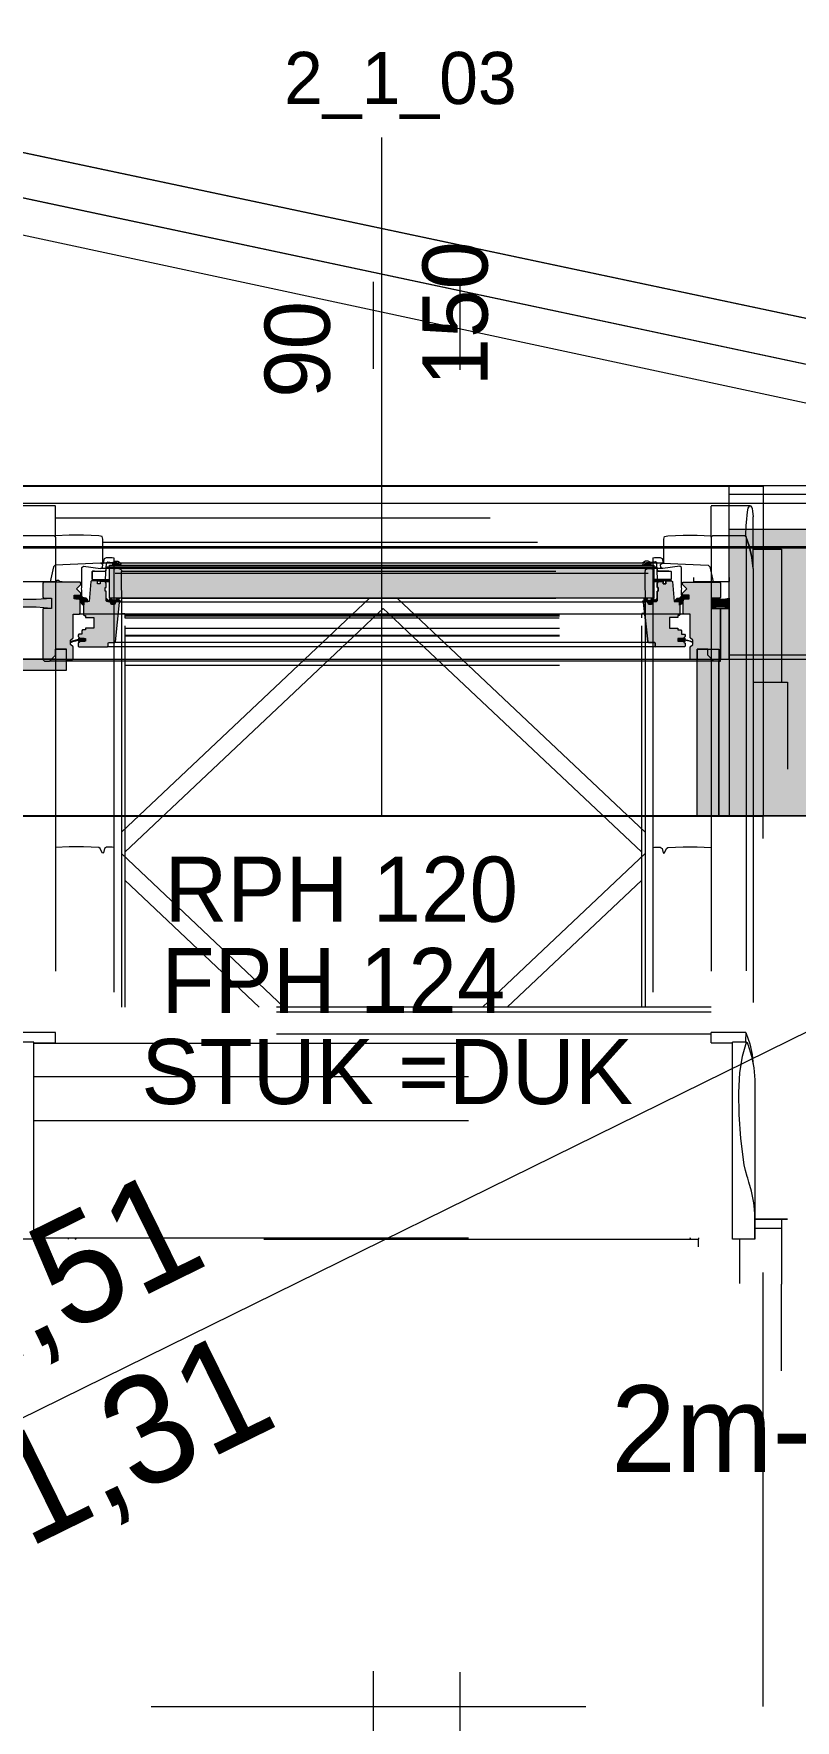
# Model space of a CAD drawing. Header units: metres. Extents: x -3 to 171, y -23 to 41.
# Drawn here: x 17.095 to 17.971, y -1.352 to 0.591 of the extents above; entities that cross this region are included whole.
import ezdxf

# ---------------------------------------------------------------- set-up
doc = ezdxf.new("R2010")
doc.units = ezdxf.units.M
doc.header["$MEASUREMENT"] = 0
for name, pattern in [('Achse', [0.004, 0.002, -0.001, 0, -0.001]), ('Baufluchtlinie', [0.013, 0.008, -0.005]), ('Schnittlinie', [0.006, 0.003, -0.0015, 0, -0.0015]), ('UNSICHTBAR', [0.4, 0, -0.4]), ('Untersicht', [0.001, 0.0005, -0.0005])]:
    doc.linetypes.add(name, pattern=pattern)
for name, color, linetype in [('4._1.DG PP STG1_1_000 Achsraster', 7, 'Continuous'), ('4._1.DG PP STG1_1_110 Wand Aussen', 7, 'Continuous'), ('4._1.DG PP STG1_1_165 Fassadengestaltung Bänder', 7, 'Continuous'), ('4._1.DG PP STG1_1_210 Decke', 7, 'Continuous'), ('4._1.DG PP STG1_1_220 Bodenaufbau', 7, 'Continuous'), ('4._1.DG PP STG1_1_310 Dachkonstruktion massiv', 7, 'Continuous'), ('4._1.DG PP STG1_1_325 Dachfenster', 7, 'Continuous'), ('4._1.DG PP STG1_1_851 Marker Schnitt', 7, 'Continuous'), ('4._1.DG PP STG1_1_870 Dokumentation allgemein', 7, 'Continuous'), ('4._1.DG PP STG1_1_950 Polierplan Bemaßung', 7, 'Continuous'), ('4._1.DG PP STG1_1_Neubau_840 Baulinien', 7, 'Continuous')]:
    doc.layers.add(name, color=color, linetype=linetype)
doc.styles.add('ERSTELLTER_STIL_2', font='')
doc.styles.get('ERSTELLTER_STIL_2').set_extended_font_data('Eurostile')
doc.linetypes.add('Grenze Grundstück', pattern='A,0,[1,415_260415_PP_VA_1_7 1 DG1.Shx,S=0.00031746,R=0,X=0,Y=0],-0.04,0', length=0.04)

msp = doc.modelspace()

# ---------------------------------------------------------------- hatches: boundary and pattern name
at = {"layer": '4._1.DG PP STG1_1_110 Wand Aussen', "linetype": 'Continuous', "lineweight": 13, "true_color": 0xff6400}
for points in [[(18.8601, 0.02), (17.9339, 0.02), (17.9339, 0), (18.86, 0)], [(18.86, 0), (17.9339, 0), (17.9339, -0.125), (18.8255, -0.125), (18.8598, -0.0832)]]:
    msp.add_hatch(color=30, dxfattribs=at).paths.add_polyline_path(points)
at = {"layer": '4._1.DG PP STG1_1_110 Wand Aussen', "linetype": 'Continuous', "lineweight": 0, "true_color": 0x373737}
msp.add_hatch(color=250, dxfattribs=at).paths.add_polyline_path([(17.9339, -0.13), (18.8214, -0.13), (18.8255, -0.125), (17.9339, -0.125)])
at = {"layer": '4._1.DG PP STG1_1_110 Wand Aussen', "linetype": 'Continuous', "lineweight": 13, "true_color": 0x3f7f02}
msp.add_hatch(color=76, dxfattribs=at).paths.add_polyline_path([(18.6746, -0.13), (17.9339, -0.13), (17.9339, -0.31), (18.674, -0.31)])
at = {"layer": '4._1.DG PP STG1_1_325 Dachfenster', "linetype": 'Continuous', "lineweight": 13, "true_color": 0xff6400}
for points in [[(17.895, 0.02), (17.895, 0), (17.9339, 0), (17.9339, 0.02)], [(17.895, 0), (17.895, -0.125), (17.9339, -0.125), (17.9339, 0)]]:
    msp.add_hatch(color=30, dxfattribs=at).paths.add_polyline_path(points)
at = {"layer": '4._1.DG PP STG1_1_325 Dachfenster', "linetype": 'Continuous', "lineweight": 0, "true_color": 0xfed4e5}
for points in [[(17.1906, -0.0193), (17.1897, -0.0182), (17.188, -0.0177), (17.1862, -0.0182), (17.1853, -0.0193), (17.1852, -0.0212), (17.1908, -0.0212)], [(17.7994, -0.0193), (17.7992, -0.0212), (17.8048, -0.0212), (17.8047, -0.0193), (17.8038, -0.0182), (17.802, -0.0177), (17.8003, -0.0182)], [(17.1569, -0.0631), (17.1564, -0.0609), (17.1549, -0.0593), (17.1528, -0.0587), (17.1511, -0.0584), (17.1505, -0.0579), (17.1505, -0.0568), (17.1422, -0.0568), (17.1417, -0.0576), (17.1432, -0.0602), (17.1472, -0.0602), (17.1481, -0.0611), (17.1481, -0.0618), (17.1488, -0.0643), (17.1502, -0.0663), (17.1521, -0.0673), (17.1523, -0.0639), (17.1532, -0.0631)], [(17.8331, -0.0631), (17.8368, -0.0631), (17.8377, -0.0639), (17.8379, -0.0673), (17.8398, -0.0663), (17.8412, -0.0643), (17.8419, -0.0618), (17.8419, -0.0611), (17.8428, -0.0602), (17.8468, -0.0602), (17.8483, -0.0576), (17.8478, -0.0568), (17.8395, -0.0568), (17.8395, -0.0579), (17.8389, -0.0584), (17.8372, -0.0587), (17.8351, -0.0593), (17.8336, -0.0609)], [(17.115, -0.0711), (17.115, -0.0591), (17.0975, -0.0604), (17.08, -0.0604), (17.08, -0.0698), (17.0975, -0.0698)], [(17.1788, -0.0601), (17.1783, -0.0602), (17.18, -0.0629), (17.1831, -0.0631), (17.1831, -0.0641), (17.1843, -0.0661), (17.1874, -0.0661), (17.1886, -0.0641), (17.1886, -0.0631), (17.1923, -0.0631), (17.194, -0.0634), (17.1943, -0.0624), (17.193, -0.0621), (17.1928, -0.0612), (17.1931, -0.0605), (17.1932, -0.0597), (17.1931, -0.0592), (17.1897, -0.0591), (17.1895, -0.06), (17.1896, -0.0605), (17.1898, -0.061), (17.1854, -0.0614), (17.1842, -0.0591), (17.1836, -0.0609), (17.1824, -0.0591), (17.1809, -0.062), (17.1804, -0.062)], [(17.8112, -0.0601), (17.8096, -0.062), (17.8076, -0.0591), (17.8068, -0.0609), (17.8058, -0.0591), (17.8049, -0.0613), (17.8004, -0.0614), (17.8004, -0.0605), (17.8005, -0.06), (17.8005, -0.0592), (17.797, -0.0591), (17.7968, -0.0597), (17.7969, -0.0605), (17.7972, -0.0612), (17.7972, -0.062), (17.7958, -0.0623), (17.7957, -0.063), (17.796, -0.0634), (17.7977, -0.0631), (17.8014, -0.0631), (17.8014, -0.0641), (17.8026, -0.0661), (17.8057, -0.0661), (17.8069, -0.0641), (17.8069, -0.0631), (17.8097, -0.0631), (17.8117, -0.0604)], [(17.895, -0.0711), (17.895, -0.0591), (17.8883, -0.0604), (17.8817, -0.0604), (17.875, -0.0591), (17.875, -0.0711), (17.8817, -0.0698), (17.8883, -0.0698)], [(17.1472, -0.1089), (17.1535, -0.1089), (17.1539, -0.1081), (17.1526, -0.1057), (17.1472, -0.1057), (17.1472, -0.1051), (17.1461, -0.1053), (17.1461, -0.1069), (17.1431, -0.1075), (17.1394, -0.1087), (17.1373, -0.11), (17.1373, -0.1105), (17.1396, -0.1093), (17.1432, -0.1082), (17.1461, -0.1077), (17.1461, -0.1093), (17.1472, -0.1095)], [(17.8428, -0.1089), (17.8428, -0.1095), (17.8439, -0.1093), (17.8439, -0.1077), (17.8468, -0.1082), (17.8504, -0.1093), (17.8524, -0.1104), (17.8529, -0.1103), (17.8506, -0.1087), (17.8469, -0.1075), (17.8439, -0.1069), (17.8439, -0.1053), (17.8428, -0.1051), (17.8428, -0.1057), (17.8374, -0.1057), (17.8361, -0.1081), (17.8365, -0.1089)]]:
    msp.add_hatch(color=254, dxfattribs=at).paths.add_polyline_path(points)
at = {"layer": '4._1.DG PP STG1_1_325 Dachfenster', "linetype": 'Continuous', "lineweight": 13}
msp.add_hatch(color=4, dxfattribs=at).paths.add_polyline_path([(17.8083, -0.0592), (17.8083, -0.0212), (17.1817, -0.0212), (17.1817, -0.0592)])
at = {"layer": '4._1.DG PP STG1_1_325 Dachfenster', "linetype": 'Continuous', "lineweight": 0, "true_color": 0xe7d9c5}
for points in [[(17.105, -0.0582), (17.1059, -0.0591), (17.115, -0.0591), (17.115, -0.0711), (17.1059, -0.0711), (17.105, -0.072), (17.105, -0.13), (17.107, -0.132), (17.1126, -0.132), (17.1196, -0.125), (17.1196, -0.118), (17.1321, -0.118), (17.1321, -0.13), (17.1392, -0.13), (17.1401, -0.1291), (17.1401, -0.1153), (17.1371, -0.1127), (17.1371, -0.1075), (17.1401, -0.1049), (17.1401, -0.0776), (17.1472, -0.0776), (17.1481, -0.0767), (17.1481, -0.0611), (17.1472, -0.0602), (17.1411, -0.0602), (17.1411, -0.0559), (17.1479, -0.0559), (17.1488, -0.055), (17.1488, -0.0534), (17.1439, -0.0485), (17.1488, -0.0436), (17.1488, -0.0419), (17.1479, -0.041), (17.1059, -0.041), (17.105, -0.0419)], [(17.1459, -0.1111), (17.1457, -0.1116), (17.1457, -0.1144), (17.1466, -0.1153), (17.1792, -0.1153), (17.1801, -0.1144), (17.1801, -0.1109), (17.1807, -0.1103), (17.1879, -0.1103), (17.1888, -0.1095), (17.1935, -0.0644), (17.1923, -0.0631), (17.1886, -0.0631), (17.1886, -0.0641), (17.1874, -0.0661), (17.1843, -0.0661), (17.1831, -0.0641), (17.1831, -0.0631), (17.1787, -0.0631), (17.1778, -0.0622), (17.1778, -0.0511), (17.1768, -0.0511), (17.1768, -0.0471), (17.1778, -0.0471), (17.1778, -0.0421), (17.1768, -0.0401), (17.1711, -0.0401), (17.1711, -0.0426), (17.1681, -0.0426), (17.1681, -0.0391), (17.1613, -0.0391), (17.1605, -0.0399), (17.1584, -0.0631), (17.1532, -0.0631), (17.1523, -0.0639), (17.1518, -0.0708), (17.1518, -0.0785), (17.1527, -0.0794), (17.1543, -0.0794), (17.1543, -0.0815), (17.1637, -0.0815), (17.1637, -0.0938), (17.1543, -0.0938), (17.1543, -0.0959), (17.1507, -0.0959), (17.1498, -0.0967), (17.1498, -0.1009), (17.1466, -0.1009), (17.1457, -0.1018), (17.1457, -0.1033), (17.1472, -0.1048), (17.1472, -0.1057), (17.1543, -0.1057), (17.1543, -0.1089), (17.1472, -0.1089), (17.1472, -0.1098)], [(17.8441, -0.1111), (17.8428, -0.1098), (17.8428, -0.1089), (17.8357, -0.1089), (17.8357, -0.1057), (17.8428, -0.1057), (17.8428, -0.1048), (17.8443, -0.1033), (17.8443, -0.1018), (17.8434, -0.1009), (17.8402, -0.1009), (17.8402, -0.0967), (17.8393, -0.0959), (17.8357, -0.0959), (17.8357, -0.0938), (17.8263, -0.0938), (17.8263, -0.0815), (17.8357, -0.0815), (17.8357, -0.0794), (17.8373, -0.0794), (17.8382, -0.0785), (17.8382, -0.0708), (17.8377, -0.0639), (17.8368, -0.0631), (17.8316, -0.0631), (17.8295, -0.0399), (17.8287, -0.0391), (17.8219, -0.0391), (17.8219, -0.0426), (17.8189, -0.0426), (17.8189, -0.0401), (17.8132, -0.0401), (17.8122, -0.0421), (17.8122, -0.0471), (17.8132, -0.0471), (17.8132, -0.0511), (17.8122, -0.0511), (17.8122, -0.0622), (17.8113, -0.0631), (17.8069, -0.0631), (17.8069, -0.0641), (17.8057, -0.0661), (17.8026, -0.0661), (17.8014, -0.0641), (17.8014, -0.0631), (17.7977, -0.0631), (17.7965, -0.0644), (17.8012, -0.1095), (17.8021, -0.1103), (17.8093, -0.1103), (17.8099, -0.1109), (17.8099, -0.1144), (17.8108, -0.1153), (17.8434, -0.1153), (17.8443, -0.1144), (17.8443, -0.1116)], [(17.885, -0.0582), (17.885, -0.0419), (17.8841, -0.041), (17.8421, -0.041), (17.8412, -0.0419), (17.8412, -0.0436), (17.8461, -0.0485), (17.8412, -0.0534), (17.8412, -0.055), (17.8421, -0.0559), (17.8489, -0.0559), (17.8489, -0.0602), (17.8428, -0.0602), (17.8419, -0.0611), (17.8419, -0.0767), (17.8428, -0.0776), (17.8499, -0.0776), (17.8499, -0.1049), (17.8529, -0.1075), (17.8529, -0.1127), (17.8499, -0.1153), (17.8499, -0.1291), (17.8508, -0.13), (17.8579, -0.13), (17.8579, -0.118), (17.8704, -0.118), (17.8704, -0.125), (17.8774, -0.132), (17.883, -0.132), (17.885, -0.13), (17.885, -0.072), (17.8841, -0.0711), (17.875, -0.0711), (17.875, -0.0591), (17.8841, -0.0591)]]:
    msp.add_hatch(color=254, dxfattribs=at).paths.add_polyline_path(points)
at = {"layer": '4._1.DG PP STG1_1_325 Dachfenster', "linetype": 'Continuous', "lineweight": 13, "true_color": 0xffaa00}
msp.add_hatch(color=40, dxfattribs=at).paths.add_polyline_path([(17.8829, -0.132), (17.8829, -0.23), (17.8829, -0.31), (17.895, -0.31), (17.895, -0.0711), (17.885, -0.0711), (17.885, -0.132)])
at = {"layer": '4._1.DG PP STG1_1_325 Dachfenster', "linetype": 'Continuous', "lineweight": 0, "true_color": 0xfde9f1}
for points in [[(17.0277, -0.1179), (17.0277, -0.142), (17.1323, -0.142), (17.1323, -0.1179), (17.1198, -0.1179), (17.1198, -0.1295), (17.0402, -0.1295), (17.0402, -0.1179)], [(17.8579, -0.118), (17.8579, -0.23), (17.8579, -0.31), (17.8829, -0.31), (17.8829, -0.23), (17.8829, -0.118)]]:
    msp.add_hatch(color=7, dxfattribs=at).paths.add_polyline_path(points)
at = {"layer": '4._1.DG PP STG1_1_325 Dachfenster', "linetype": 'Continuous', "lineweight": 0, "true_color": 0x373737}
msp.add_hatch(color=250, dxfattribs=at).paths.add_polyline_path([(17.895, -0.125), (17.895, -0.13), (17.9339, -0.13), (17.9339, -0.125)])
at = {"layer": '4._1.DG PP STG1_1_325 Dachfenster', "linetype": 'Continuous', "lineweight": 13, "true_color": 0x3f7f02}
msp.add_hatch(color=76, dxfattribs=at).paths.add_polyline_path([(17.9339, -0.13), (17.895, -0.13), (17.895, -0.31), (17.9339, -0.31)])

# ---------------------------------------------------------------- linework, layer by layer
at = {"layer": '4._1.DG PP STG1_1_000 Achsraster', "color": 5, "linetype": 'Achse', "lineweight": 0, "ltscale": 1000}
msp.add_line((-1.5, 0), (21, 0), dxfattribs=at)
at = {"layer": '4._1.DG PP STG1_1_110 Wand Aussen', "color": 7, "linetype": 'Continuous', "lineweight": 25, "ltscale": 1000}
for p, q in [((16.2299, 0.07), (17.9339, 0.07)), ((16.2299, -0.31), (17.9339, -0.31))]:
    msp.add_line(p, q, dxfattribs=at)
at = {"layer": '4._1.DG PP STG1_1_110 Wand Aussen', "color": 7, "linetype": 'Continuous', "lineweight": 13, "ltscale": 1000}
for p, q in [((17.9339, 0.07), (17.9339, 0.06)), ((17.9339, 0.07), (17.9339, 0.06)), ((18.8602, 0.06), (17.9339, 0.06)), ((17.9339, 0.06), (17.9339, 0.02)), ((17.9339, 0.06), (17.9339, 0.02)), ((18.8601, 0.02), (17.9339, 0.02)), ((17.9339, 0.02), (17.9339, 0)), ((17.9339, 0.02), (17.9339, 0)), ((17.9339, 0), (17.9339, -0.125)), ((17.9339, 0), (17.9339, -0.125)), ((18.8255, -0.125), (17.9339, -0.125)), ((17.9339, -0.125), (17.9339, -0.13)), ((17.9339, -0.125), (17.9339, -0.13))]:
    msp.add_line(p, q, dxfattribs=at)
at = {"layer": '4._1.DG PP STG1_1_110 Wand Aussen', "color": 1, "linetype": 'Baufluchtlinie', "lineweight": 0, "ltscale": 1000}
msp.add_line((18.86, 0), (17.9339, 0), dxfattribs=at)
at = {"layer": '4._1.DG PP STG1_1_110 Wand Aussen', "color": 7, "linetype": 'Continuous', "lineweight": 18, "ltscale": 1000}
for p, q in [((18.6746, -0.13), (17.9339, -0.13)), ((17.9339, -0.13), (17.9339, -0.31)), ((17.9339, -0.13), (17.9339, -0.31))]:
    msp.add_line(p, q, dxfattribs=at)
at = {"layer": '4._1.DG PP STG1_1_110 Wand Aussen', "color": 7, "linetype": 'Continuous', "lineweight": 13, "ltscale": 1000, "flags": 128}
msp.add_lwpolyline([(18.8603, 0.07), (17.9339, 0.07)], dxfattribs=at)
at = {"layer": '4._1.DG PP STG1_1_110 Wand Aussen', "color": 7, "linetype": 'Continuous', "lineweight": 18, "ltscale": 1000, "flags": 128}
msp.add_lwpolyline([(17.9339, -0.31), (18.674, -0.31)], dxfattribs=at)
at = {"layer": '4._1.DG PP STG1_1_165 Fassadengestaltung Bänder', "color": 7, "linetype": 'Continuous', "lineweight": 13, "ltscale": 1000, "flags": 128}
for points in [[(0, 0), (0, 0.0617), (3.72, 0.85), (5.89, 0.85), (13.09, 0.85), (15.2152, 0.85), (18.985, 0.0511), (18.985, 0), (18.935, 0), (18.935, 0.0074), (15.21, 0.8), (3.72, 0.8)], [(15.98, 0.6362), (15.98, 0), (18.935, 0), (18.935, 0.0074)], [(16.03, 0.05), (18.5194, 0.05), (16.03, 0.5846)]]:
    msp.add_lwpolyline(points, close=True, dxfattribs=at)
at = {"layer": '4._1.DG PP STG1_1_165 Fassadengestaltung Bänder', "color": 7, "linetype": 'Continuous', "lineweight": 18, "ltscale": 1000, "flags": 128}
for points in [[(14.17, 0.85), (15.2152, 0.85), (18.985, 0.0511)], [(18.5194, 0.05), (16.03, 0.5846)], [(16.03, 0.05), (18.5194, 0.05)], [(18.985, 0), (15.98, 0)]]:
    msp.add_lwpolyline(points, dxfattribs=at)
at = {"layer": '4._1.DG PP STG1_1_210 Decke', "color": 255, "linetype": 'Continuous', "lineweight": 13, "ltscale": 1000, "flags": 128}
msp.add_lwpolyline([(3.625, -0.13), (0.1305, -0.13), (0.1845, -14.87), (5.505, -14.87), (5.505, -15.84), (13.475, -15.84), (13.475, -14.87), (18.8055, -14.87), (18.8546, -0.13), (15.325, -0.13), (15.325, -0.53), (12.525, -0.53), (12.525, -0.13), (6.455, -0.13), (6.455, -0.53), (3.625, -0.53)], close=True, dxfattribs=at)
at = {"layer": '4._1.DG PP STG1_1_220 Bodenaufbau', "color": 7, "linetype": 'Continuous', "lineweight": 13, "ltscale": 1000, "true_color": 0xf4f4f4, "flags": 128}
msp.add_lwpolyline([(0.3111, -0.31), (0.3639, -14.69), (18.6261, -14.69), (18.674, -0.31), (15.505, -0.31), (15.505, -0.71), (12.345, -0.71), (12.345, -0.31), (6.635, -0.31), (6.635, -0.71), (3.445, -0.71), (3.445, -0.31)], close=True, dxfattribs=at)
at = {"layer": '4._1.DG PP STG1_1_310 Dachkonstruktion massiv', "color": 8, "linetype": 'Untersicht', "lineweight": 13, "ltscale": 1000}
for p, q in [((17.9339, -1.3359), (17.9339, -0.31)), ((18.6719, -0.9478), (17.9339, -0.9478)), ((16.2299, -1.3359), (17.9339, -1.3359))]:
    msp.add_line(p, q, dxfattribs=at)
at = {"layer": '4._1.DG PP STG1_1_310 Dachkonstruktion massiv', "color": 8, "linetype": 'Continuous', "lineweight": 13, "ltscale": 1000, "flags": 128}
msp.add_lwpolyline([(16.265, -0.31), (17.895, -0.31)], dxfattribs=at)
at = {"layer": '4._1.DG PP STG1_1_325 Dachfenster', "color": 7, "linetype": 'Continuous', "lineweight": 13, "ltscale": 1000}
for p, q in [((17.495, 0.4713), (17.495, -0.31)), ((17.9339, 0.06), (17.895, 0.06)), ((17.9339, 0.02), (17.895, 0.02)), ((17.1716, -0.019), (17.1194, -0.0213)), ((17.174, -0.0203), (17.1716, -0.019)), ((17.1774, -0.0373), (17.1782, -0.0187)), ((17.1782, -0.0187), (17.1798, -0.0175)), ((17.1798, -0.0175), (17.1847, -0.0183)), ((17.1847, -0.0183), (17.1851, -0.0183)), ((17.1851, -0.0183), (17.1884, -0.0167)), ((17.1884, -0.0167), (17.1915, -0.0168)), ((17.1926, -0.0206), (17.1908, -0.0194)), ((17.1915, -0.0168), (17.1943, -0.0184)), ((17.1943, -0.0184), (17.1948, -0.0196)), ((17.7957, -0.0184), (17.7952, -0.0196)), ((17.7985, -0.0168), (17.7957, -0.0184)), ((17.7974, -0.0206), (17.7992, -0.0194)), ((17.8016, -0.0167), (17.7985, -0.0168)), ((17.8049, -0.0183), (17.8016, -0.0167)), ((17.8053, -0.0183), (17.8049, -0.0183)), ((17.8102, -0.0175), (17.8053, -0.0183)), ((17.8118, -0.0187), (17.8102, -0.0175)), ((17.8126, -0.0373), (17.8118, -0.0187)), ((17.816, -0.0203), (17.8184, -0.019)), ((17.8184, -0.019), (17.8706, -0.0213)), ((17.1173, -0.0231), (17.1135, -0.0403)), ((17.1194, -0.0213), (17.1173, -0.0231)), ((17.1498, -0.0241), (17.1519, -0.0224)), ((17.1498, -0.0468), (17.1498, -0.0241)), ((17.1519, -0.0224), (17.1713, -0.0251)), ((17.1621, -0.0283), (17.1617, -0.0287)), ((17.1617, -0.0287), (17.1617, -0.0373)), ((17.1617, -0.0373), (17.1623, -0.0379)), ((17.1645, -0.0283), (17.1621, -0.0283)), ((17.1623, -0.0379), (17.1767, -0.0379)), ((17.1713, -0.0251), (17.1738, -0.024)), ((17.1738, -0.024), (17.174, -0.0203)), ((17.1767, -0.0379), (17.1774, -0.0373)), ((17.194, -0.0207), (17.1926, -0.0206)), ((17.1948, -0.0196), (17.194, -0.0207)), ((17.7952, -0.0196), (17.796, -0.0207)), ((17.796, -0.0207), (17.7974, -0.0206)), ((17.8133, -0.0379), (17.8126, -0.0373)), ((17.8277, -0.0379), (17.8133, -0.0379)), ((17.8162, -0.024), (17.816, -0.0203)), ((17.8187, -0.0251), (17.8162, -0.024)), ((17.8381, -0.0224), (17.8187, -0.0251)), ((17.8255, -0.0283), (17.8279, -0.0283)), ((17.8283, -0.0373), (17.8277, -0.0379)), ((17.8279, -0.0283), (17.8283, -0.0287)), ((17.8283, -0.0287), (17.8283, -0.0373)), ((17.8402, -0.0241), (17.8381, -0.0224)), ((17.8402, -0.0468), (17.8402, -0.0241)), ((17.8543, -0.0399), (17.8543, -0.0354)), ((17.8706, -0.0213), (17.8727, -0.0231)), ((17.8727, -0.0231), (17.8765, -0.0403)), ((17.895, -0.0354), (17.895, -0.0399)), ((17.1197, -0.0403), (17.0818, -0.0403)), ((17.1213, -0.0389), (17.1197, -0.0403)), ((17.1235, -0.0389), (17.1213, -0.0389)), ((17.1251, -0.0403), (17.1235, -0.0389)), ((17.1275, -0.0403), (17.1251, -0.0403)), ((17.1438, -0.0568), (17.1486, -0.0568)), ((17.1486, -0.0568), (17.1498, -0.0557)), ((17.1495, -0.0485), (17.1498, -0.0468)), ((17.1498, -0.0502), (17.1495, -0.0485)), ((17.1498, -0.0557), (17.1498, -0.0502)), ((17.8405, -0.0485), (17.8402, -0.0468)), ((17.8402, -0.0502), (17.8405, -0.0485)), ((17.8402, -0.0557), (17.8402, -0.0502)), ((17.8414, -0.0568), (17.8402, -0.0557)), ((17.8462, -0.0568), (17.8414, -0.0568)), ((17.8548, -0.0403), (17.8543, -0.0399)), ((17.8946, -0.0403), (17.8548, -0.0403)), ((17.895, -0.0399), (17.8946, -0.0403)), ((17.9339, -0.125), (17.895, -0.125))]:
    msp.add_line(p, q, dxfattribs=at)
at = {"layer": '4._1.DG PP STG1_1_325 Dachfenster', "color": 7, "linetype": 'Continuous', "lineweight": 18, "ltscale": 1000}
for p, q in [((17.895, -0.13), (17.895, 0.07)), ((17.8184, -0.019), (17.1716, -0.019)), ((17.1645, -0.0283), (17.1777, -0.0283)), ((17.8187, -0.0251), (17.1713, -0.0251)), ((17.1767, -0.0379), (17.1817, -0.0379)), ((17.1821, -0.023), (17.8079, -0.023)), ((17.8016, -0.0309), (17.1884, -0.0309)), ((17.8133, -0.0379), (17.8083, -0.0379)), ((17.8255, -0.0283), (17.8123, -0.0283)), ((17.1681, -0.0391), (17.1817, -0.0391)), ((17.1768, -0.0401), (17.1817, -0.0401)), ((17.8219, -0.0391), (17.8083, -0.0391)), ((17.8083, -0.0401), (17.8132, -0.0401)), ((17.08, -0.0604), (17.0975, -0.0604)), ((17.0975, -0.0698), (17.08, -0.0698)), ((17.0975, -0.0604), (17.115, -0.0591)), ((17.115, -0.0711), (17.0975, -0.0698)), ((17.115, -0.0591), (17.115, -0.0711)), ((17.8428, -0.0776), (17.1472, -0.0776)), ((17.194, -0.0634), (17.796, -0.0634)), ((17.8108, -0.1153), (17.1792, -0.1153)), ((17.8021, -0.1103), (17.1879, -0.1103)), ((17.8774, -0.132), (17.1126, -0.132)), ((17.8508, -0.13), (17.1392, -0.13)), ((17.9339, -0.13), (17.895, -0.13)), ((17.895, -0.13), (17.895, -0.31)), ((17.895, -0.31), (17.8579, -0.31))]:
    msp.add_line(p, q, dxfattribs=at)
at = {"layer": '4._1.DG PP STG1_1_325 Dachfenster', "color": 1, "linetype": 'Baufluchtlinie', "lineweight": 0, "ltscale": 1000}
msp.add_line((17.9339, 0), (17.895, 0), dxfattribs=at)
at = {"layer": '4._1.DG PP STG1_1_325 Dachfenster', "color": 7, "linetype": 'Continuous', "lineweight": 13, "ltscale": 1000, "flags": 128}
msp.add_lwpolyline([(17.9339, 0.07), (17.895, 0.07)], dxfattribs=at)
at = {"layer": '4._1.DG PP STG1_1_325 Dachfenster', "color": 253, "linetype": 'Untersicht', "lineweight": 13, "ltscale": 1000, "true_color": 0x9f9f9f, "flags": 128}
for points in [[(17.1197, 0.0472), (17.0742, 0.0472), (17.0441, 0.0472)], [(17.1197, 0.013), (17.1197, 0.0278), (17.1197, 0.0403), (17.1197, 0.0445), (17.1197, 0.0468)], [(17.9196, 0.0472), (17.8741, 0.0472)], [(17.8741, 0.013), (17.8741, 0.0278), (17.8741, 0.0403), (17.8741, 0.0445), (17.8741, 0.0468)], [(17.914, 0.013), (17.9146, 0.0246), (17.9147, 0.0278), (17.9159, 0.0403), (17.9168, 0.0445), (17.9183, 0.0468), (17.9196, 0.0472), (17.9209, 0.0453), (17.9213, 0.0442), (17.9218, 0.041), (17.9226, 0.0346)], [(17.1197, 0.0334), (17.8741, 0.0334)], [(17.9226, -0.0249), (17.9226, 0.0346)], [(17.118, 0.0125), (17.0812, 0.0125), (17.0458, 0.0125)], [(17.118, 0.0125), (17.1197, 0.0112)], [(17.1732, 0.0116), (17.1694, 0.0126), (17.1518, 0.0132), (17.1356, 0.0132), (17.1197, 0.0127)], [(17.1197, 0.0112), (17.1197, 0.0126)], [(17.1197, 0.0112), (17.1197, -0.5594)], [(17.1742, 0.0088), (17.1732, 0.0116)], [(17.1742, -0.0191), (17.1742, 0.0088)], [(17.1742, 0.0052), (17.8196, 0.0052)], [(17.8196, 0.0088), (17.8206, 0.0116)], [(17.8196, -0.0191), (17.8196, 0.0088)], [(17.8206, 0.0116), (17.8244, 0.0126), (17.842, 0.0132), (17.8582, 0.0132), (17.8741, 0.0127)], [(17.8741, 0.0112), (17.8741, 0.0126)], [(17.8758, 0.0125), (17.8741, 0.0112)], [(17.8741, 0.0112), (17.8741, -0.5594)], [(17.9126, 0.0125), (17.8758, 0.0125)], [(17.9144, 0.0115), (17.9126, 0.0125)], [(17.9226, -0.0249), (17.9213, -0.0126), (17.9186, -0.0004), (17.9146, 0.0115), (17.9141, 0.0126)], [(17.9144, 0.0115), (17.9144, -0.5602)], [(17.9224, -0.0249), (17.9211, -0.0126), (17.9184, -0.0004), (17.9144, 0.0115)], [(17.1733, -0.019), (17.174, -0.0191)], [(17.174, -0.0191), (17.1748, -0.0189)], [(17.1748, -0.0189), (17.1761, -0.0137)], [(17.1761, -0.0137), (17.1782, -0.0124)], [(17.1782, -0.0124), (17.1848, -0.0124), (17.1867, -0.0129)], [(17.1867, -0.0129), (17.1867, -0.3466), (17.1867, -0.5302)], [(17.8071, -0.0129), (17.809, -0.0124), (17.8156, -0.0124)], [(17.8071, -0.0129), (17.8071, -0.3466), (17.8071, -0.5302)], [(17.8156, -0.0124), (17.8177, -0.0137)], [(17.8177, -0.0137), (17.819, -0.0189)], [(17.819, -0.0189), (17.8198, -0.0191)], [(17.8198, -0.0191), (17.8205, -0.019)], [(17.9226, -0.003), (17.955, -0.003)], [(17.955, -0.003), (17.955, -0.1561)], [(17.1891, -0.0251), (17.1867, -0.0259)], [(17.1922, -0.0252), (17.1891, -0.0251)], [(17.195, -0.0263), (17.1922, -0.0252)], [(17.1955, -0.0271), (17.195, -0.0263)], [(17.1954, -0.0283), (17.7984, -0.0283)], [(17.1954, -0.0285), (17.1954, -0.0391), (17.1954, -0.0434), (17.1954, -0.0484), (17.1954, -0.0493), (17.1954, -0.0501)], [(17.1955, -0.0271), (17.1955, -0.0283)], [(17.7983, -0.0271), (17.7988, -0.0263)], [(17.7983, -0.0271), (17.7983, -0.0283)], [(17.7984, -0.0501), (17.7984, -0.0493), (17.7984, -0.0484), (17.7984, -0.0434), (17.7984, -0.0391), (17.7984, -0.0285)], [(17.7988, -0.0263), (17.8016, -0.0252)], [(17.8016, -0.0252), (17.8047, -0.0251)], [(17.8047, -0.0251), (17.8071, -0.0259)], [(17.9224, -0.0249), (17.9224, -0.5952)], [(17.1955, -0.0504), (17.1955, -0.5302)], [(17.7983, -0.0504), (17.7983, -0.5302)], [(17.1955, -0.059), (17.7983, -0.059)], [(17.481, -0.0591), (17.1955, -0.3288)], [(17.1955, -0.0591), (17.7983, -0.0591)], [(17.1955, -0.0768), (17.1994, -0.0768)], [(17.4969, -0.071), (17.4854, -0.0818), (17.4757, -0.091), (17.1994, -0.3519)], [(17.1996, -0.0771), (17.1996, -0.0818)], [(17.4969, -0.071), (17.5083, -0.0818), (17.518, -0.091), (17.7943, -0.3519)], [(17.5127, -0.0591), (17.7983, -0.3288)], [(17.7942, -0.0771), (17.7942, -0.0818)], [(17.7983, -0.0768), (17.7944, -0.0768)], [(17.1994, -0.0818), (17.7943, -0.0818)], [(17.1996, -0.0779), (17.7942, -0.0779)], [(17.1996, -0.0796), (17.7942, -0.0796)], [(17.1996, -0.0913), (17.1996, -0.5302)], [(17.1996, -0.0938), (17.7942, -0.0938)], [(17.7942, -0.0913), (17.7942, -0.5302)], [(17.1996, -0.1019), (17.7942, -0.1019)], [(17.1996, -0.1027), (17.7942, -0.1027)], [(17.1996, -0.1365), (17.7942, -0.1365)], [(17.1694, -0.3464), (17.1518, -0.3458), (17.1356, -0.3458), (17.1197, -0.3463)], [(17.1712, -0.3475), (17.1694, -0.3464)], [(17.1732, -0.3526), (17.1712, -0.3475)], [(17.1761, -0.3474), (17.1748, -0.3525)], [(17.1782, -0.3461), (17.1761, -0.3474)], [(17.1867, -0.3466), (17.1848, -0.3461), (17.1782, -0.3461)], [(17.8071, -0.3466), (17.809, -0.3461), (17.8156, -0.3461)], [(17.8156, -0.3461), (17.8177, -0.3474)], [(17.8177, -0.3474), (17.819, -0.3525)], [(17.8206, -0.3526), (17.8226, -0.3475)], [(17.8226, -0.3475), (17.8244, -0.3464)], [(17.8244, -0.3464), (17.842, -0.3458), (17.8582, -0.3458), (17.8741, -0.3463)], [(17.174, -0.3528), (17.1732, -0.3526)], [(17.1748, -0.3525), (17.174, -0.3528)], [(17.3826, -0.5302), (17.1955, -0.3535)], [(17.6111, -0.5302), (17.7983, -0.3535)], [(17.819, -0.3525), (17.8198, -0.3528)], [(17.8198, -0.3528), (17.8206, -0.3526)], [(17.3541, -0.5302), (17.1994, -0.3841)], [(17.6396, -0.5302), (17.7943, -0.3841)], [(17.8741, -0.5302), (17.1197, -0.5302)], [(17.8741, -0.5361), (17.1197, -0.5361)], [(17.1197, -0.5594), (17.0797, -0.5594), (17.0441, -0.5594)], [(17.1197, -0.5715), (17.1197, -0.5686), (17.1197, -0.5594)], [(17.8741, -0.5616), (17.1197, -0.5616)], [(17.8741, -0.5715), (17.8741, -0.5686), (17.8741, -0.5594)], [(17.914, -0.5594), (17.8741, -0.5594)], [(17.914, -0.5594), (17.9137, -0.5686), (17.9137, -0.5706)], [(17.9141, -0.5595), (17.9146, -0.5607), (17.9186, -0.5726), (17.9213, -0.5848), (17.9226, -0.597)], [(17.0949, -0.5706), (17.079, -0.5706), (17.0689, -0.5706)], [(17.0949, -0.7974), (17.0949, -0.79), (17.0949, -0.7813), (17.0949, -0.7709), (17.0949, -0.7591), (17.0949, -0.746), (17.0949, -0.7318), (17.0949, -0.7253), (17.0949, -0.7184), (17.0949, -0.7118), (17.0949, -0.6817), (17.0949, -0.6538), (17.0949, -0.6285), (17.0949, -0.606), (17.0949, -0.5866), (17.0949, -0.5706)], [(17.0949, -0.5715), (17.1197, -0.5715)], [(17.0949, -0.5718), (17.8989, -0.5718)], [(17.8741, -0.5715), (17.8989, -0.5715)], [(17.8989, -0.7974), (17.8989, -0.79), (17.8989, -0.7813), (17.8989, -0.7709), (17.8989, -0.7591), (17.8989, -0.746), (17.8989, -0.7318), (17.8989, -0.7253), (17.8989, -0.7184), (17.8989, -0.7118), (17.8989, -0.6817), (17.8989, -0.6538), (17.8989, -0.6285), (17.8989, -0.606), (17.8989, -0.5866), (17.8989, -0.5706)], [(17.9147, -0.5706), (17.8989, -0.5706)], [(17.9245, -0.7974), (17.9245, -0.79), (17.9245, -0.7813), (17.9245, -0.7709), (17.9245, -0.7678), (17.9235, -0.7591), (17.9232, -0.7556), (17.9212, -0.746), (17.9206, -0.7422), (17.9176, -0.7318), (17.9165, -0.7272), (17.9157, -0.7253), (17.9136, -0.7184), (17.9123, -0.7118), (17.9085, -0.6817), (17.9065, -0.6538), (17.906, -0.6285), (17.9073, -0.606), (17.9102, -0.5866), (17.9147, -0.5706)], [(17.9147, -0.5706), (17.9153, -0.5709)], [(17.9153, -0.5709), (17.9165, -0.5731), (17.9206, -0.5866), (17.9232, -0.6002), (17.9245, -0.6141), (17.9245, -0.6154)], [(17.0949, -0.61), (17.8989, -0.61)], [(17.9245, -0.6154), (17.9245, -0.6301)], [(17.9245, -0.6301), (17.9245, -0.7038)], [(17.0949, -0.6609), (17.8989, -0.6609)], [(17.9245, -0.7038), (17.9245, -0.7953)], [(17.0949, -0.7962), (17.8989, -0.7962)], [(17.1342, -0.7962), (17.1342, -0.7977)], [(17.1433, -0.7972), (17.1435, -0.7962)], [(17.8505, -0.7972), (17.8502, -0.7962)], [(17.8596, -0.7962), (17.8596, -0.7977)], [(17.955, -0.7852), (17.9245, -0.7852)], [(17.9245, -0.7953), (17.9245, -0.7974)], [(17.0949, -0.7974), (17.0692, -0.7974)], [(17.8596, -0.7979), (17.1342, -0.7979)], [(17.1425, -0.7977), (17.1433, -0.7972)], [(17.8505, -0.7972), (17.8513, -0.7977)], [(17.9245, -0.7974), (17.8989, -0.7974)]]:
    msp.add_lwpolyline(points, dxfattribs=at)
at = {"layer": '4._1.DG PP STG1_1_325 Dachfenster', "color": 7, "linetype": 'Continuous', "lineweight": 18, "ltscale": 1000, "flags": 128}
for points in [[(17.1906, -0.0193), (17.1897, -0.0182), (17.188, -0.0177), (17.1862, -0.0182), (17.1853, -0.0193), (17.1852, -0.0212), (17.1908, -0.0212)], [(17.7994, -0.0193), (17.8003, -0.0182), (17.802, -0.0177), (17.8038, -0.0182), (17.8047, -0.0193), (17.8048, -0.0212), (17.7992, -0.0212)], [(17.8283, -0.0287), (17.8283, -0.0373), (17.8277, -0.0379), (17.8277, -0.0391), (17.8219, -0.0391), (17.8219, -0.0426), (17.8189, -0.0426), (17.8189, -0.0401), (17.8132, -0.0401), (17.8122, -0.0421), (17.8122, -0.0471), (17.8132, -0.0471), (17.8132, -0.0511), (17.8122, -0.0511), (17.8122, -0.0622), (17.8113, -0.0631), (17.8069, -0.0631), (17.8069, -0.0641), (17.8057, -0.0661), (17.8026, -0.0661), (17.8014, -0.0641), (17.8014, -0.0631), (17.7977, -0.0631), (17.7965, -0.0644), (17.8012, -0.1095), (17.8021, -0.1103), (17.8093, -0.1103), (17.8099, -0.1109), (17.8099, -0.1144), (17.8108, -0.1153), (17.1792, -0.1153), (17.1801, -0.1144), (17.1801, -0.1109), (17.1807, -0.1103), (17.1879, -0.1103), (17.1888, -0.1095), (17.1935, -0.0644), (17.1923, -0.0631), (17.1886, -0.0631), (17.1886, -0.0641), (17.1874, -0.0661), (17.1843, -0.0661), (17.1831, -0.0641), (17.1831, -0.0631), (17.1787, -0.0631), (17.1778, -0.0622), (17.1778, -0.0511), (17.1768, -0.0511), (17.1768, -0.0471), (17.1778, -0.0471), (17.1778, -0.0421), (17.1768, -0.0401), (17.1711, -0.0401), (17.1711, -0.0426), (17.1681, -0.0426), (17.1681, -0.0391), (17.1623, -0.0391), (17.1623, -0.0379), (17.1617, -0.0373), (17.1617, -0.0287), (17.1621, -0.0283), (17.1777, -0.0283), (17.1778, -0.025), (17.1789, -0.023), (17.8111, -0.023), (17.8122, -0.025), (17.8123, -0.0283), (17.8255, -0.0283), (17.8279, -0.0283)], [(17.8083, -0.0592), (17.1817, -0.0592), (17.1817, -0.0212), (17.8083, -0.0212)], [(17.1569, -0.0631), (17.1564, -0.0609), (17.1549, -0.0593), (17.1528, -0.0587), (17.1511, -0.0584), (17.1505, -0.0579), (17.1505, -0.0568), (17.1422, -0.0568), (17.1417, -0.0576), (17.1432, -0.0602), (17.1472, -0.0602), (17.1481, -0.0611), (17.1481, -0.0618), (17.1488, -0.0643), (17.1502, -0.0663), (17.1521, -0.0673), (17.1523, -0.0639), (17.1532, -0.0631)], [(17.8331, -0.0631), (17.8336, -0.0609), (17.8351, -0.0593), (17.8372, -0.0587), (17.8389, -0.0584), (17.8395, -0.0579), (17.8395, -0.0568), (17.8478, -0.0568), (17.8483, -0.0576), (17.8468, -0.0602), (17.8428, -0.0602), (17.8419, -0.0611), (17.8419, -0.0618), (17.8412, -0.0643), (17.8398, -0.0663), (17.8379, -0.0673), (17.8377, -0.0639), (17.8368, -0.0631)], [(17.1788, -0.0601), (17.1783, -0.0602), (17.18, -0.0629), (17.1831, -0.0631), (17.1831, -0.0641), (17.1843, -0.0661), (17.1874, -0.0661), (17.1886, -0.0641), (17.1886, -0.0631), (17.1923, -0.0631), (17.194, -0.0634), (17.1943, -0.0624), (17.193, -0.0621), (17.1928, -0.0612), (17.1931, -0.0605), (17.1932, -0.0597), (17.1931, -0.0592), (17.1897, -0.0591), (17.1895, -0.06), (17.1896, -0.0605), (17.1898, -0.061), (17.1854, -0.0614), (17.1842, -0.0591), (17.1836, -0.0609), (17.1824, -0.0591), (17.1809, -0.062), (17.1804, -0.062)], [(17.8112, -0.0601), (17.8117, -0.0602), (17.81, -0.0629), (17.8069, -0.0631), (17.8069, -0.0641), (17.8057, -0.0661), (17.8026, -0.0661), (17.8014, -0.0641), (17.8014, -0.0631), (17.7977, -0.0631), (17.796, -0.0634), (17.7957, -0.063), (17.7957, -0.0624), (17.797, -0.0621), (17.7972, -0.0612), (17.7969, -0.0605), (17.7968, -0.0597), (17.7969, -0.0592), (17.8003, -0.0591), (17.8005, -0.06), (17.8004, -0.0605), (17.8002, -0.061), (17.8046, -0.0614), (17.8058, -0.0591), (17.8064, -0.0609), (17.8076, -0.0591), (17.8091, -0.062)], [(17.895, -0.0711), (17.8883, -0.0698), (17.8817, -0.0698), (17.875, -0.0711), (17.875, -0.0591), (17.8817, -0.0604), (17.8883, -0.0604), (17.895, -0.0591)], [(17.8829, -0.132), (17.885, -0.132), (17.885, -0.0711), (17.895, -0.0711), (17.895, -0.31), (17.8829, -0.31), (17.8829, -0.23)], [(17.1472, -0.1089), (17.1535, -0.1089), (17.1539, -0.1081), (17.1526, -0.1057), (17.1472, -0.1057), (17.1472, -0.1051), (17.1461, -0.1053), (17.1461, -0.1069), (17.1431, -0.1075), (17.1394, -0.1087), (17.1373, -0.11), (17.1373, -0.1105), (17.1396, -0.1093), (17.1432, -0.1082), (17.1461, -0.1077), (17.1461, -0.1093), (17.1472, -0.1095)], [(17.8428, -0.1089), (17.8365, -0.1089), (17.8361, -0.1081), (17.8374, -0.1057), (17.8428, -0.1057), (17.8428, -0.1051), (17.8439, -0.1053), (17.8439, -0.1069), (17.8469, -0.1075), (17.8506, -0.1087), (17.8527, -0.11), (17.8527, -0.1105), (17.8504, -0.1093), (17.8468, -0.1082), (17.8439, -0.1077), (17.8439, -0.1093), (17.8428, -0.1095)], [(17.0277, -0.1179), (17.0277, -0.142), (17.1323, -0.142), (17.1323, -0.1179), (17.1198, -0.1179), (17.1198, -0.1295), (17.0402, -0.1295), (17.0402, -0.1179)], [(17.8579, -0.118), (17.8829, -0.118), (17.8829, -0.23), (17.8829, -0.31), (17.8579, -0.31), (17.8579, -0.23)]]:
    msp.add_lwpolyline(points, close=True, dxfattribs=at)
at = {"layer": '4._1.DG PP STG1_1_325 Dachfenster', "color": 7, "linetype": 'Continuous', "lineweight": 13, "ltscale": 1000, "flags": 128}
for points in [[(17.105, -0.0582), (17.1059, -0.0591), (17.115, -0.0591), (17.115, -0.0711), (17.1059, -0.0711), (17.105, -0.072), (17.105, -0.13), (17.107, -0.132), (17.1126, -0.132), (17.1196, -0.125), (17.1196, -0.118), (17.1321, -0.118), (17.1321, -0.13), (17.1392, -0.13), (17.1401, -0.1291), (17.1401, -0.1153), (17.1371, -0.1127), (17.1371, -0.1075), (17.1401, -0.1049), (17.1401, -0.0776), (17.1472, -0.0776), (17.1481, -0.0767), (17.1481, -0.0611), (17.1472, -0.0602), (17.1411, -0.0602), (17.1411, -0.0559), (17.1479, -0.0559), (17.1488, -0.055), (17.1488, -0.0534), (17.1439, -0.0485), (17.1488, -0.0436), (17.1488, -0.0419), (17.1479, -0.041), (17.1059, -0.041), (17.105, -0.0419)], [(17.1459, -0.1111), (17.1457, -0.1116), (17.1457, -0.1144), (17.1466, -0.1153), (17.1792, -0.1153), (17.1801, -0.1144), (17.1801, -0.1109), (17.1807, -0.1103), (17.1879, -0.1103), (17.1888, -0.1095), (17.1935, -0.0644), (17.1923, -0.0631), (17.1886, -0.0631), (17.1886, -0.0641), (17.1874, -0.0661), (17.1843, -0.0661), (17.1831, -0.0641), (17.1831, -0.0631), (17.1787, -0.0631), (17.1778, -0.0622), (17.1778, -0.0511), (17.1768, -0.0511), (17.1768, -0.0471), (17.1778, -0.0471), (17.1778, -0.0421), (17.1768, -0.0401), (17.1711, -0.0401), (17.1711, -0.0426), (17.1681, -0.0426), (17.1681, -0.0391), (17.1613, -0.0391), (17.1605, -0.0399), (17.1584, -0.0631), (17.1532, -0.0631), (17.1523, -0.0639), (17.1518, -0.0708), (17.1518, -0.0785), (17.1527, -0.0794), (17.1543, -0.0794), (17.1543, -0.0815), (17.1637, -0.0815), (17.1637, -0.0938), (17.1543, -0.0938), (17.1543, -0.0959), (17.1507, -0.0959), (17.1498, -0.0967), (17.1498, -0.1009), (17.1466, -0.1009), (17.1457, -0.1018), (17.1457, -0.1033), (17.1472, -0.1048), (17.1472, -0.1057), (17.1543, -0.1057), (17.1543, -0.1089), (17.1472, -0.1089), (17.1472, -0.1098)], [(17.8441, -0.1111), (17.8443, -0.1116), (17.8443, -0.1144), (17.8434, -0.1153), (17.8108, -0.1153), (17.8099, -0.1144), (17.8099, -0.1109), (17.8093, -0.1103), (17.8021, -0.1103), (17.8012, -0.1095), (17.7965, -0.0644), (17.7977, -0.0631), (17.8014, -0.0631), (17.8014, -0.0641), (17.8026, -0.0661), (17.8057, -0.0661), (17.8069, -0.0641), (17.8069, -0.0631), (17.8113, -0.0631), (17.8122, -0.0622), (17.8122, -0.0511), (17.8132, -0.0511), (17.8132, -0.0471), (17.8122, -0.0471), (17.8122, -0.0421), (17.8132, -0.0401), (17.8189, -0.0401), (17.8189, -0.0426), (17.8219, -0.0426), (17.8219, -0.0391), (17.8287, -0.0391), (17.8295, -0.0399), (17.8316, -0.0631), (17.8368, -0.0631), (17.8377, -0.0639), (17.8382, -0.0708), (17.8382, -0.0785), (17.8373, -0.0794), (17.8357, -0.0794), (17.8357, -0.0815), (17.8263, -0.0815), (17.8263, -0.0938), (17.8357, -0.0938), (17.8357, -0.0959), (17.8393, -0.0959), (17.8402, -0.0967), (17.8402, -0.1009), (17.8434, -0.1009), (17.8443, -0.1018), (17.8443, -0.1033), (17.8428, -0.1048), (17.8428, -0.1057), (17.8357, -0.1057), (17.8357, -0.1089), (17.8428, -0.1089), (17.8428, -0.1098)], [(17.885, -0.0582), (17.8841, -0.0591), (17.875, -0.0591), (17.875, -0.0711), (17.8841, -0.0711), (17.885, -0.072), (17.885, -0.13), (17.883, -0.132), (17.8774, -0.132), (17.8704, -0.125), (17.8704, -0.118), (17.8579, -0.118), (17.8579, -0.13), (17.8508, -0.13), (17.8499, -0.1291), (17.8499, -0.1153), (17.8529, -0.1127), (17.8529, -0.1075), (17.8499, -0.1049), (17.8499, -0.0776), (17.8428, -0.0776), (17.8419, -0.0767), (17.8419, -0.0611), (17.8428, -0.0602), (17.8489, -0.0602), (17.8489, -0.0559), (17.8421, -0.0559), (17.8412, -0.055), (17.8412, -0.0534), (17.8461, -0.0485), (17.8412, -0.0436), (17.8412, -0.0419), (17.8421, -0.041), (17.8841, -0.041), (17.885, -0.0419)]]:
    msp.add_lwpolyline(points, close=True, dxfattribs=at)
at = {"layer": '4._1.DG PP STG1_1_325 Dachfenster', "color": 255, "linetype": 'UNSICHTBAR', "lineweight": 13, "ltscale": 1000, "flags": 128}
for points in [[(17.9224, -0.1561), (17.9619, -0.1561)], [(17.9619, -0.1561), (17.9619, -0.7745)], [(17.9245, -0.7745), (17.9619, -0.7745)], [(17.9619, -0.7745), (17.9245, -0.7745)], [(17.955, -0.7745), (17.955, -0.8493)], [(16.3042, -0.8062), (17.8596, -0.8062)], [(17.8596, -0.8062), (17.8596, -0.7979)], [(17.9069, -0.7974), (17.9069, -0.8486)], [(16.205, -0.8493), (17.955, -0.8493)], [(16.2569, -0.8486), (17.9069, -0.8486)], [(17.9549, -0.8493), (17.9549, -1.4678)]]:
    msp.add_lwpolyline(points, dxfattribs=at)
at = {"layer": '4._1.DG PP STG1_1_325 Dachfenster', "color": 7, "linetype": 'Continuous', "lineweight": 18, "ltscale": 1000, "flags": 128}
msp.add_lwpolyline([(17.895, -0.31), (17.9339, -0.31)], dxfattribs=at)
at = {"layer": '4._1.DG PP STG1_1_851 Marker Schnitt', "color": 7, "linetype": 'Schnittlinie', "lineweight": 13, "ltscale": 1000}
for p, q in [((17.4851, 4.805), (17.4851, -22.5231)), ((17.5851, 4.8037), (17.5851, -22.5231))]:
    msp.add_line(p, q, dxfattribs=at)
at = {"layer": '4._1.DG PP STG1_1_950 Polierplan Bemaßung', "color": 7, "linetype": 'Continuous', "lineweight": 13, "ltscale": 1000}
msp.add_line((10.905, -4.045), (18.8546, -0.13), dxfattribs=at)
at = {"layer": '4._1.DG PP STG1_1_950 Polierplan Bemaßung', "color": 6, "linetype": 'Continuous', "lineweight": 13, "ltscale": 1000, "true_color": 0xfb02fe}
msp.add_line((17.1105, -0.31), (17.0167, -0.31), dxfattribs=at)
at = {"layer": '4._1.DG PP STG1_1_Neubau_840 Baulinien', "color": 1, "linetype": 'Continuous', "lineweight": 25, "ltscale": 1000, "true_color": 0xfb0106, "flags": 128}
msp.add_lwpolyline([(-3.0225, 0.0171), (0, 0), (18.985, 0), (22.9775, -0.0033)], dxfattribs=at)
at = {"layer": '4._1.DG PP STG1_1_Neubau_840 Baulinien', "color": 76, "linetype": 'Grenze Grundstück', "lineweight": 13, "ltscale": 1000, "true_color": 0x3f7f02, "flags": 128}
msp.add_lwpolyline([(0.0612, -22.5231), (0.0564, -12.2031), (0, -0.0002), (18.985, -0.0012), (18.958, -11.4452), (18.9035, -19.5703), (18.8897, -22.5231)], dxfattribs=at)

# ---------------------------------------------------------------- texts
at = {"layer": '4._1.DG PP STG1_1_325 Dachfenster', "color": 7, "linetype": 'Continuous', "lineweight": 13, "attachment_point": 9, "style": 'ERSTELLTER_STIL_2'}
for s, insert, char_height in [('\\A1;{\\pqr;\\pt0;\\fEurostile|b0|i0|c0|p0;\\W1.000000;2_1_03}', (17.6504, 0.4926), 0.06), ('\\A1;{\\pqr;\\pt0;\\fEurostile|b0|i0|c0|p0;\\W1.000000;RPH 120}', (17.6519, -0.433), 0.075), ('\\A1;{\\pqr;\\pt0;\\fEurostile|b0|i0|c0|p0;\\W1.000000;FPH 124}', (17.6373, -0.5372), 0.075), ('\\A1;{\\pqr;\\pt0;\\fEurostile|b0|i0|c0|p0;\\W1.000000;STUK =DUK}', (17.7842, -0.643), 0.075)]:
    msp.add_mtext(s, dxfattribs=dict(at, insert=insert, char_height=char_height))
at = {"layer": '4._1.DG PP STG1_1_325 Dachfenster', "color": 7, "linetype": 'Continuous', "lineweight": 13, "char_height": 0.075, "attachment_point": 9, "rotation": 90, "style": 'ERSTELLTER_STIL_2'}
for s, insert in [('\\A1;{\\pqr;\\pt0;\\fEurostile|b0|i0|c0|p0;\\W1.000000;150}', (17.618, 0.352)), ('\\A1;{\\pqr;\\pt0;\\fEurostile|b0|i0|c0|p0;\\W1.000000;90}', (17.4364, 0.283))]:
    msp.add_mtext(s, dxfattribs=dict(at, insert=insert))
at = {"layer": '4._1.DG PP STG1_1_870 Dokumentation allgemein', "color": 7, "linetype": 'Continuous', "lineweight": 13, "insert": (17.759, -1.0166), "char_height": 0.1, "attachment_point": 4, "style": 'ERSTELLTER_STIL_2'}
msp.add_mtext('\\A1;{\\pql;\\fEurostile|b0|i0|c0|p0;\\W1.000000;2m- Linie}', dxfattribs=at)
at = {"layer": '4._1.DG PP STG1_1_950 Polierplan Bemaßung', "color": 7, "linetype": 'Continuous', "lineweight": 13, "insert": (16.6028, -1.2311), "char_height": 0.125, "attachment_point": 4, "rotation": 26.2192, "line_spacing_factor": 0.968161, "style": 'ERSTELLTER_STIL_2'}
msp.add_mtext('\\A1;{\\pql;\\fEurostile|b0|i0|c0|p0;\\W1.000000;OK \\fEurostile|b0|i0|c0|p0;\\W1.000000;+\\fEurostile|b0|i0|c0|p0;\\W1.000000;11,51\\fEurostile|b0|i0|c0|p0;\\W1.000000;\\A1{\\H.66x;\\S^  ;}\\fEurostile|b0|i0|c0|p0;\\W1.000000;\\fEurostile|b0|i0|c0|p0;\\W1.000000;\\P\\pql;\\fEurostile|b0|i0|c0|p0;\\W1.000000;UK \\fEurostile|b0|i0|c0|p0;\\W1.000000;+\\fEurostile|b0|i0|c0|p0;\\W1.000000;11,31\\fEurostile|b0|i0|c0|p0;\\W1.000000;\\A1{\\H.66x;\\S^  ;}\\fEurostile|b0|i0|c0|p0;\\W1.000000;\\fEurostile|b0|i0|c0|p0;\\W1.000000;}', dxfattribs=at)

doc.saveas('drawing.dxf')
